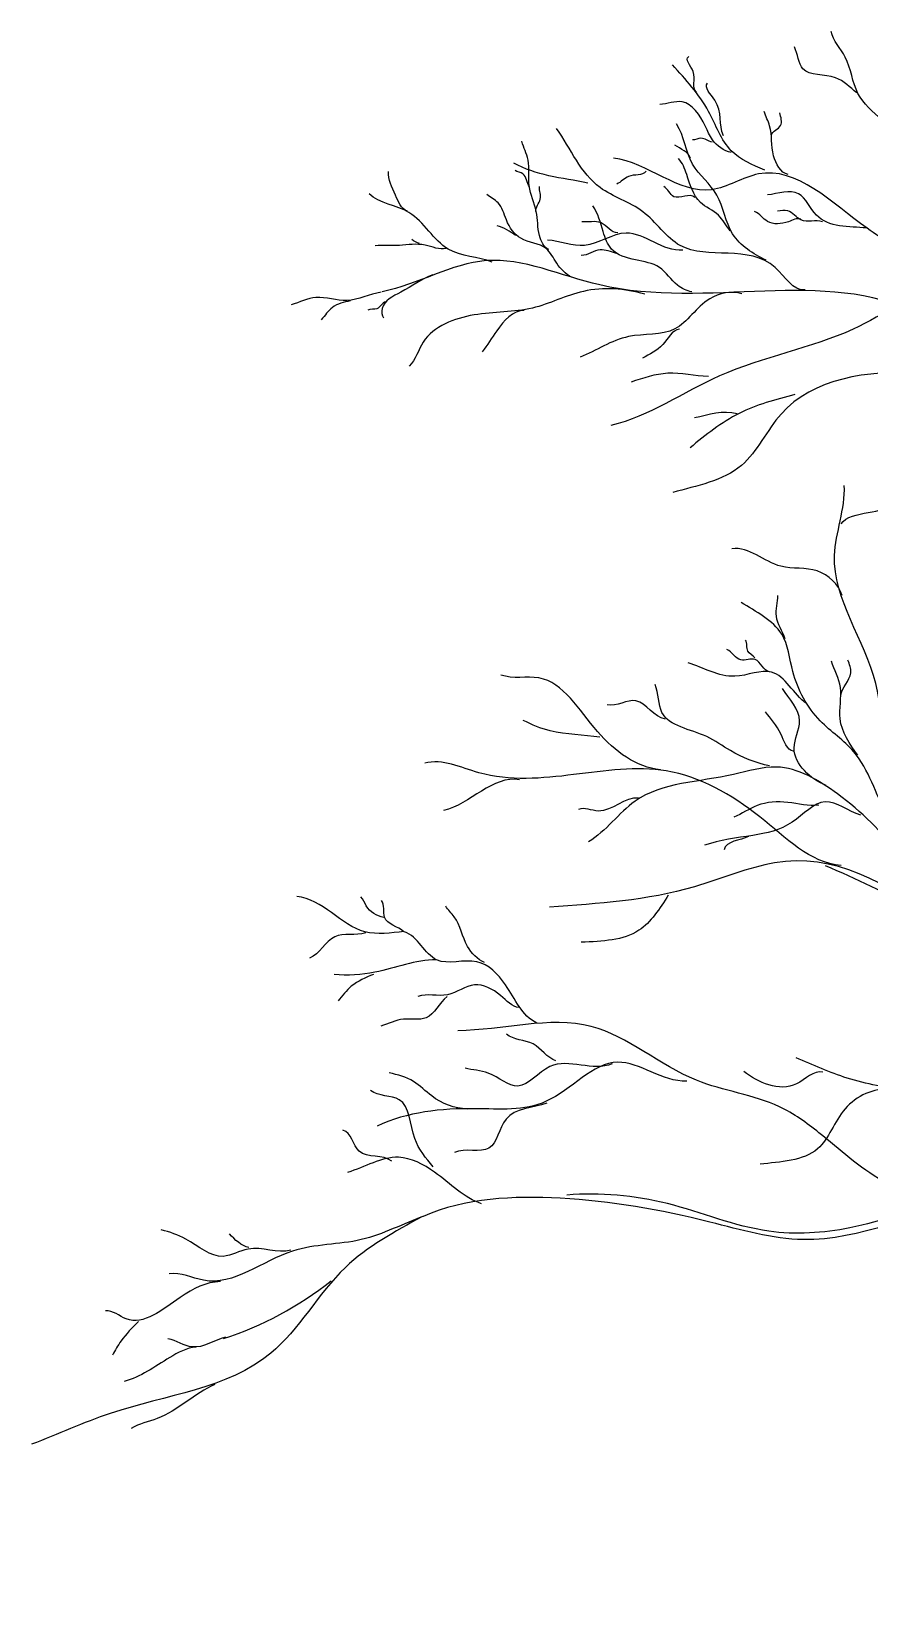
# Model space of a CAD drawing. Header units: millimetres. Extents: x 87938 to 265635, y 330093 to 434310.
# Drawn here: x 171540 to 172542, y 339902 to 341785 of the extents above; entities that cross this region are included whole.
import ezdxf

# ---------------------------------------------------------------- set-up
doc = ezdxf.new("R2010")
doc.units = ezdxf.units.MM

# ---------------------------------------------------------------- blocks, each defined once
blk = doc.blocks.new('A$C61C17CF5')
blk.add_arc((855, 9925), 521.7, 288.1371, 308.2876)
for points, start_tangent, end_tangent in [([(2084.3, 11175.8), (2043.5, 11209.7), (2001.6, 11251.7), (1966, 11291.3), (1947, 11345.8), (1925.7, 11384.1)], (-0.889331, 0.457265), (-0.214411, 0.976744)), ([(1724.6, 11293.4), (1719.4, 11324.3), (1712.9, 11346.4)], (-0.762181, 0.647364), (0.835663, 0.549243)), ([(1964.3, 11292.2), (1932.4, 11314.8), (1883.7, 11328.2), (1871.1, 11360.9)], (-0.78097, 0.624569), (-0.415727, 0.90949)), ([(1764.7, 11228.2), (1751.8, 11281.4), (1741.2, 11306.8)], (-0.39184, 0.920034), (0.658696, 0.752409)), ([(1776.6, 11203.2), (1748.5, 11221.9), (1737.7, 11242.7), (1702.9, 11278.8), (1669.6, 11274.9)], (-0.98473, 0.174091), (-0.999472, -0.032493)), ([(1828.7, 11042), (1778.6, 11081.2), (1755, 11139.4), (1718.8, 11185.7), (1694.7, 11245.7)], (-0.9017, 0.432362), (-0.542974, 0.839749)), ([(1861.6, 11170), (1839.8, 11198.1), (1833.9, 11242.9), (1825.9, 11264.5)], (-0.968854, 0.247634), (-0.28602, 0.958224)), ([(1836.6, 11228.7), (1850.3, 11243.2), (1849.1, 11262.4)], (0.127654, 0.991819), (-0.21685, 0.976205)), ([(1887.2, 10997.5), (1842.4, 11031), (1700.1, 11063.9), (1644.2, 11114.5), (1580.5, 11150.5), (1515.4, 11239)], (-0.993962, -0.109728), (-0.567238, 0.823554)), ([(1748, 11218.7), (1731.2, 11224.3), (1718.5, 11221.9)], (-0.993503, 0.113805), (-0.992893, 0.119014)), ([(1503.5, 11058), (1489.8, 11078.8), (1484.9, 11114.8), (1474.3, 11153.2), (1472.7, 11191.8), (1463.5, 11219.8)], (-0.917747, 0.397165), (-0.250303, 0.968168)), ([(1715.5, 11194.4), (1692.4, 11214.2)], (-0.244816, 0.96957), (-0.785642, 0.618682)), ([(1562.1, 11157.2), (1503.8, 11168.4), (1451.2, 11187.3)], (-0.976565, 0.215223), (-0.870907, 0.491447)), ([(1474.7, 11151.6), (1464.8, 11171.1), (1453.3, 11176)], (-0.559976, 0.828509), (-0.821809, 0.569763)), ([(2181.3, 11034), (2055.4, 11048.8), (1979.6, 11089.7), (1817.3, 11171), (1747.1, 11147.3), (1600.5, 11194.6)], (-0.995219, -0.097666), (-0.993743, 0.111693)), ([(1649.1, 11175.1), (1623.1, 11167.4), (1605.3, 11155.8)], (-0.608247, -0.793748), (-0.923176, -0.384378)), ([(1775, 11086), (1757.4, 11109.1), (1730.3, 11128.5), (1709.9, 11170.3), (1697.6, 11194)], (-0.663567, 0.748117), (-0.680892, 0.732384)), ([(1292.2, 11115.5), (1274.5, 11139.1), (1263.9, 11174.7)], (-0.948186, 0.317715), (0.031409, 0.999507)), ([(1484.1, 11114.6), (1491, 11133.3), (1489.6, 11152)], (-0.09627, 0.995355), (0.015577, 0.999879)), ([(1722, 11135.7), (1690.6, 11137), (1675.5, 11152)], (-0.678322, 0.734765), (-0.925685, 0.378296)), ([(1419.2, 11039.2), (1353.4, 11058.5), (1294.6, 11113.3), (1234.9, 11141.4)], (-0.935938, 0.352165), (-0.720333, 0.693628)), ([(1537.5, 11016.6), (1515.5, 11037.4), (1499.8, 11059.4), (1461.9, 11074.7), (1440.3, 11102.3), (1427.8, 11127.7), (1410.8, 11140.1)], (-0.859133, 0.511753), (-0.795716, 0.60567)), ([(1978.7, 11090.3), (1903.8, 11109.4), (1877.1, 11141.3), (1830.8, 11139.6)], (-0.997342, 0.072861), (-0.993195, -0.116462)), ([(1717.6, 10994.5), (1696.3, 11004.6), (1669.3, 11031.1), (1633.2, 11042.4), (1597.5, 11058.6), (1585, 11084.7), (1569.7, 11123.3)], (-0.972797, 0.231661), (-0.55645, 0.830881)), ([(1880.5, 11103.2), (1862, 11099.6), (1830.7, 11100), (1811.5, 11114.8)], (-0.933388, 0.358868), (-0.911353, 0.411625)), ([(1913, 11099.2), (1880.8, 11102.2), (1861, 11115.9), (1845.6, 11115.2)], (-0.930705, 0.365771), (-0.995699, -0.09265)), ([(1454, 11079), (1426.4, 11093.2)], (-0.796295, 0.604908), (-0.976583, 0.215142)), ([(1704.2, 11057), (1619.2, 11082.6), (1557.3, 11064.1), (1501.9, 11072)], (-0.99467, -0.103108), (-0.999109, 0.042197)), ([(1606.8, 11082.9), (1581.9, 11097.9), (1552.9, 11099.5)], (-0.997636, -0.068723), (-0.987395, 0.158277)), ([(1350.3, 11059.6), (1318.6, 11064.6), (1280.4, 11064.1), (1244.1, 11063.6)], (-0.9606, -0.277935), (-0.996654, -0.08174)), ([(1310.5, 11066.9), (1299, 11073.1)], (-0.895437, 0.445188), (-0.583315, 0.812246)), ([(1604.9, 11052.1), (1580.6, 11057.5), (1552.3, 11049)], (-0.97383, 0.227277), (-0.999854, 0.017102)), ([(2791.1, 10469.2), (2599.6, 10750.4), (2202, 10862.4), (2054.3, 10961.8), (1579.9, 11004.9), (1410, 11041.3), (1254.5, 10994.8)], (-0.589928, 0.807456), (-0.980341, -0.197309)), ([(2584.4, 10766.7), (2336.5, 10892.6), (2259.5, 11013.2), (2100.8, 11012), (1958.6, 10938.8), (1758.9, 10868.9), (1596.4, 10794.8)], (-0.880018, 0.47494), (-0.974415, -0.224758)), ([(1330.3, 11020), (1282.4, 10994.3), (1254.4, 10969.6), (1256.5, 10955.9)], (-0.939077, -0.343706), (0.619878, -0.784698)), ([(1252.8, 10994), (1201.9, 10981.7), (1155.5, 10986.1), (1118.6, 10975.1)], (-0.991086, -0.133223), (-0.948891, -0.315603)), ([(1647.1, 10991.1), (1555.4, 10995.4), (1479.2, 10970.4), (1391.9, 10960.1), (1316, 10919.4), (1294.9, 10883.7)], (-0.959985, 0.280051), (-0.719145, -0.69486)), ([(1792.1, 10991.8), (1744.3, 10984.3), (1692.1, 10939.2), (1623, 10927.7), (1550.6, 10897)], (-0.953349, 0.30187), (-0.929233, -0.369493)), ([(1206.7, 10981.3), (1180.1, 10971.4), (1163.4, 10953)], (-0.970892, -0.239517), (-0.71117, -0.70302)), ([(1259.9, 10979.9), (1246.8, 10969.3), (1233.1, 10967.1)], (-0.966484, -0.256725), (-0.833267, -0.552871)), ([(1466.8, 10966.7), (1426.1, 10936.5), (1403.9, 10905)], (-0.998173, 0.060413), (-0.625297, -0.780387)), ([(1699, 10939), (1674.2, 10915.8), (1644, 10895.4)], (-0.986232, -0.165366), (-0.856838, -0.515585)), ([(1742.3, 10868.1), (1681.7, 10872.9), (1626.7, 10859.8)], (-0.999393, 0.034823), (-0.952462, -0.304657)), ([(2179.9, 10864.2), (2055.8, 10873), (1851, 10811.9), (1791.8, 10735.2), (1689, 10694.7)], (-0.996921, -0.07841), (-0.964876, -0.262705)), ([(1785.3, 10812), (1721.4, 10806)], (-0.955899, 0.293695), (-0.97838, -0.206814)), ([(2127.3, 10019.7), (2006.4, 10225.6), (1992.8, 10408.8), (1931, 10600.4), (1945.5, 10705.2)], (-0.788078, 0.615576), (-0.054456, 0.998516)), ([(1941, 10647.5), (2012.6, 10680.5), (2007.6, 10702.3)], (0.514158, 0.857696), (-0.184005, 0.982925)), ([(1942.4, 10540.3), (1905.2, 10577.2), (1850.8, 10584.2), (1777.5, 10610.3)], (-0.296189, 0.955129), (-0.988299, -0.152527)), ([(1857.1, 10475.6), (1844, 10509.5), (1846.3, 10540.7)], (-0.330546, 0.94379), (0.051465, 0.998675)), ([(2009, 10211.8), (1959.7, 10306.9), (1909.6, 10353.1), (1868.7, 10426.7), (1851.9, 10482.8), (1791.3, 10530.1)], (-0.458591, 0.888647), (-0.846208, 0.532852)), ([(1811.6, 10447.4), (1801.3, 10457.5), (1797.9, 10473.9)], (-0.592099, 0.805866), (-0.56159, 0.827415)), ([(1833.8, 10426.5), (1812.4, 10444.8), (1790.7, 10444.2), (1770.1, 10459.8)], (-0.995144, 0.098432), (-0.912242, 0.409652)), ([(1888.8, 10378.9), (1836.9, 10425.9), (1782, 10419.7), (1712.1, 10439.6)], (-0.808822, 0.588054), (-0.95995, 0.28017)), ([(1965.7, 10301.5), (1939.2, 10356.1), (1939.8, 10402.8), (1926.5, 10442.5)], (-0.56425, 0.825604), (-0.28602, 0.958224)), ([(1940.5, 10390.8), (1955.1, 10424.9), (1950.8, 10444)], (0.072882, 0.997341), (-0.408411, 0.912798)), ([(1670.7, 10279.8), (1576.6, 10337), (1488.8, 10417.2), (1432.1, 10421.6)], (-0.993852, 0.11072), (-0.939884, 0.341494)), ([(1833.7, 10285.7), (1775.2, 10308.6), (1739.8, 10329.5), (1672.9, 10365.5), (1662.6, 10407.4)], (-0.978761, 0.205003), (-0.385477, 0.922717)), ([(1918.6, 10256.6), (1870.6, 10312.4), (1878.7, 10352.9), (1853, 10401.4)], (-0.938882, 0.344239), (-0.552134, 0.833755)), ([(1678, 10355.8), (1634, 10383.1), (1590.9, 10377)], (-0.99425, 0.107088), (-0.972939, 0.23106)), ([(1580.2, 10328.5), (1505.8, 10338.1), (1465.3, 10353.8)], (-0.98685, 0.161641), (-0.889373, 0.457183)), ([(1869.7, 10307.6), (1850.8, 10333.5), (1827.5, 10366.8)], (-0.987476, 0.157768), (-0.593351, 0.804944)), ([(1941.1, 10136.7), (1819.3, 10209.3), (1679.4, 10278.3), (1399.1, 10275.5), (1318.1, 10289.7)], (-0.996323, 0.085676), (-0.964901, -0.262615)), ([(2026.7, 10151.6), (1935.5, 10243.7), (1844, 10284), (1779.8, 10272.7), (1632.6, 10232.8), (1563.1, 10172.3)], (-0.558907, 0.82923), (-0.860383, -0.509648)), ([(1460, 10264.8), (1346.4, 10219)], (-0.982579, 0.185845), (-0.975535, -0.219845)), ([(1638, 10237.3), (1577.7, 10218.2), (1547.9, 10220.5)], (-0.986756, 0.16221), (-0.912096, -0.409977)), ([(1970.1, 10212), (1917, 10232), (1867.7, 10201.6), (1808.6, 10181.7), (1736.6, 10167)], (-0.961827, 0.273657), (-0.94102, -0.33835)), ([(1907.4, 10226.9), (1861.2, 10231.1), (1815.5, 10226.4), (1780.2, 10209.2)], (-0.990574, -0.136978), (-0.936445, -0.350814)), ([(3395.8, 9084.9), (3168.1, 9366), (2749.1, 9508), (2306.4, 9820.8), (1841.1, 10140.6), (1721.6, 10104.9), (1504.8, 10074.4)], (-0.698248, 0.715856), (-0.997191, -0.074907)), ([(1802.4, 10179.9), (1765.7, 10160)], (-0.909165, -0.416436), (-0.203359, -0.979104)), ([(1287, 10038.2), (1228.7, 10037.6), (1127.1, 10090.2)], (-0.992208, -0.124593), (-0.996758, 0.080461)), ([(1256.9, 10059), (1230.7, 10076.2), (1222.8, 10089.7)], (-0.981002, 0.193998), (-0.763462, 0.645852)), ([(1287.1, 10037.7), (1258.2, 10059.3), (1253.4, 10084.3)], (-0.75907, 0.651009), (-0.68089, 0.732385)), ([(1407.7, 9991.8), (1382.1, 10015.8), (1362.2, 10060.1), (1349.6, 10076.1)], (-0.93016, 0.367155), (-0.49122, 0.871036)), ([(1229.9, 10035.9), (1183.6, 10030.1), (1145.7, 9998)], (-0.955286, -0.295682), (-0.926026, -0.377461)), ([(1485.6, 9901.1), (1438.9, 9958.3), (1396.1, 9992.8), (1336, 9995.6), (1287.9, 10037.5)], (-0.896717, 0.442604), (-0.950742, 0.309983)), ([(1335.5, 9995.8), (1243.8, 9977), (1182.6, 9973.5)], (-0.999989, 0.004789), (-0.996865, 0.079116)), ([(1241.4, 9973.8), (1208.4, 9956.1), (1188.5, 9934.3)], (-0.925232, -0.379402), (-0.665612, -0.746298)), ([(1459.6, 9924.2), (1431.7, 9942.2), (1392.6, 9958.3), (1352.1, 9943.5), (1308.1, 9940.9)], (-0.996711, 0.081033), (-0.944298, -0.329093)), ([(1351.6, 9940.8), (1320.2, 9908.9), (1286.5, 9906.9), (1252.5, 9896.7)], (-0.781176, -0.62431), (-0.964625, -0.263625)), ([(2122, 9644.1), (2003.3, 9665), (1907.7, 9737.1), (1848.8, 9775.8), (1724.4, 9815.6), (1567.1, 9895.9), (1367.6, 9889.6)], (-0.952312, -0.305128), (-0.999932, -0.011637)), ([(1514.4, 9844.6), (1480.1, 9869.9), (1440.2, 9884.6)], (-0.951043, 0.30906), (-0.754207, 0.656637)), ([(1709.9, 9814.2), (1606.7, 9842.6), (1499.9, 9784.1), (1393.5, 9773), (1247.3, 9747.1)], (-0.999101, -0.042401), (-0.904572, -0.42632)), ([(1598.6, 9840.1), (1505.1, 9835.9), (1457.5, 9806.9), (1413.2, 9826.3), (1378.4, 9833.6)], (-0.918235, -0.396036), (-0.96633, 0.257307)), ([(1381.9, 9772.5), (1328.6, 9792.1), (1301.5, 9813.7), (1265, 9826.5)], (-0.999205, 0.039857), (-0.978849, 0.204584)), ([(1913.6, 9827.6), (1873.9, 9810.1), (1795.3, 9828.8)], (-0.968811, 0.247801), (-0.782306, 0.622895)), ([(1330.6, 9686.2), (1303.3, 9728.4), (1280, 9786.5), (1237.3, 9800.4)], (-0.645993, 0.763343), (-0.769297, 0.638891)), ([(2014.2, 9801.4), (1946.8, 9772.9), (1905.7, 9712.9), (1819.8, 9690)], (-0.991173, 0.132573), (-0.992203, -0.124632)), ([(1500.7, 9781.4), (1439.7, 9757.3), (1414.1, 9714.1), (1362.7, 9707.6)], (-0.943596, -0.331098), (-0.904906, -0.425612)), ([(1268.9, 9694.4), (1220.1, 9709.4), (1195.9, 9740.7)], (-0.760442, 0.649406), (-0.978034, 0.208444)), ([(1403.3, 9630.9), (1333, 9678), (1279, 9700.4), (1202.9, 9677.7)], (-0.951995, 0.306114), (-0.958224, -0.28602)), ([(2477.7, 9630.7), (2136.7, 9631.2), (1884.4, 9577.2), (1744.5, 9603.5), (1520.8, 9639), (1315.9, 9611.9)], (-0.987473, -0.157787), (-0.915094, -0.40324)), ([(2459.4, 9649.5), (2345.4, 9644.4), (2194.1, 9652), (2093.6, 9634.1), (1953.9, 9594.8), (1832.8, 9589.8), (1681, 9631.1), (1530.5, 9643.9)], (-0.941704, -0.336444), (-0.996716, -0.080977)), ([(1313.8, 9611.4), (1199.5, 9535.6), (1088, 9407.2), (848, 9317.3), (730.2, 9271.2)], (-0.875737, -0.482789), (-0.937937, -0.346805)), ([(1318.2, 9612.9), (1223.3, 9577.2), (1120.5, 9560), (987.3, 9516.4), (936.2, 9526.1)], (-0.940719, -0.339186), (-0.985512, -0.169608)), ([(1118.2, 9561.3), (1054.1, 9563.2), (1017, 9552.2), (961.2, 9577.9), (924.3, 9591.9)], (-0.964772, -0.263086), (-0.963236, 0.268656)), ([(1055.4, 9565.6), (1026.1, 9585.7)], (-0.986038, 0.166518), (-0.703094, 0.711097)), ([(1012.8, 9514.4), (952.5, 9490.6), (871.6, 9458.8), (841, 9470.8)], (-0.999815, -0.019238), (-0.996875, -0.078994)), ([(976.4, 9416.4), (936.8, 9400.8), (868.6, 9365)], (-0.998029, -0.062749), (-0.965351, -0.260955)), ([(1020.1, 9431.4), (970.6, 9416.7), (934.2, 9428.9)], (-0.962208, -0.272314), (-0.98314, 0.182855)), ([(1004.5, 9360.5), (918.1, 9309.7), (879.3, 9294.8)], (-0.919041, -0.394162), (-0.844607, -0.535387))]:
    blk.add_spline(points, degree=3, dxfattribs=dict(start_tangent=start_tangent, end_tangent=end_tangent))
for points, start_tangent in [([(1826.7, 11176.6), (1776.6, 11205.7), (1742.5, 11264.6), (1688.6, 11334)], (-0.999854, -0.017086)), ([(1682.4, 10092.6), (1638.4, 10039.8), (1552.3, 10022)], (-0.856874, 0.515525)), ([(2354.3, 9754.1), (2233.5, 9810.7), (2039, 9803.2), (1950, 9818.8), (1873.4, 9849.3)], (-0.996889, -0.078815))]:
    blk.add_spline(points, degree=3, dxfattribs=dict(start_tangent=start_tangent))
for points, end_tangent in [([(1871.8, 10841.1), (1788.2, 10812.9), (1715, 10761.5)], (-0.949553, -0.313606)), ([(3412.1, 9031.5), (3340.5, 9125.7), (3226.5, 9288), (3097.1, 9399.8), (2885.5, 9458.7), (2640.4, 9541.2), (2418.3, 9692.9), (2241.8, 9882.3), (2050.7, 10069.4), (1917.3, 10136.4)], (-0.987307, -0.158826)), ([(890.1, 9454.7), (864.1, 9425.7), (851.2, 9404.5)], (-0.997993, -0.06332))]:
    blk.add_spline(points, degree=3, dxfattribs=dict(end_tangent=end_tangent))

msp = doc.modelspace()

# ---------------------------------------------------------------- block references
at = {"xscale": 0.8, "yscale": 0.8, "zscale": 0.8}
msp.add_blockref('A$C61C17CF5', (170955.6, 332677.3), dxfattribs=at)

doc.saveas('drawing.dxf')
